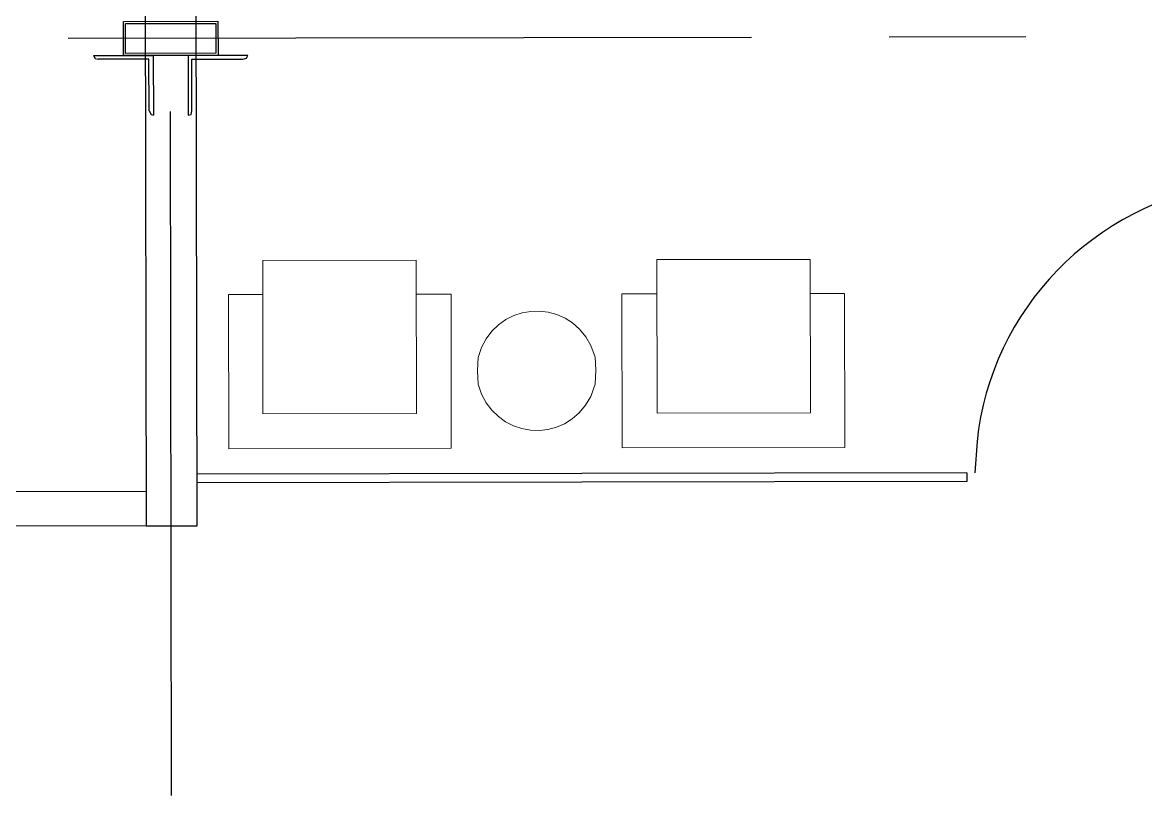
# Model space of a CAD drawing. Header units: inches. Extents: x 6322 to 85903, y -36042 to 7673.
# Drawn here: x 61507.6 to 61638.7, y 5758.6 to 5848.8 of the extents above; entities that cross this region are included whole.
import ezdxf

# ---------------------------------------------------------------- set-up
doc = ezdxf.new("R2010")
doc.units = ezdxf.units.IN
doc.header["$LTSCALE"] = 10
doc.linetypes.add('Amconstr', pattern=[9999, 9999, 0])
doc.layers.add('FURN', color=6, linetype='Continuous')
doc.layers.add('new partion wall', color=1, linetype='Continuous')

# ---------------------------------------------------------------- blocks, each defined once
blk = doc.blocks.new('pdf plan')
at = {"color": 7, "linetype": 'Continuous', "lineweight": -2, "true_color": 0x000007}
blk.add_line((296.061, 402.731), (296.011, 402.02), dxfattribs=at)
for points in [[(278.81, 412.325), (278.81, 411.547), (276.66, 411.547), (276.66, 412.325)], [(278.76, 412.275), (278.76, 411.597), (276.709, 411.597), (276.709, 412.275)], [(279.372, 411.464), (279.455, 411.481), (279.488, 411.547), (278.132, 411.547), (278.132, 410.191), (278.198, 410.207), (278.214, 410.29), (278.214, 411.464)]]:
    blk.add_lwpolyline(points, close=True, dxfattribs=at)
for points in [[(275.403, 411.944), (290.95, 411.944), (290.95, 411.944)], [(294.076, 411.944), (297.186, 411.944), (297.186, 411.944)], [(275.981, 411.547), (276.014, 411.481), (276.081, 411.464)], [(275.981, 411.547), (277.338, 411.547), (277.338, 410.191)], [(277.238, 410.29), (277.238, 411.464), (276.081, 411.464)], [(277.238, 410.29), (277.288, 410.207), (277.338, 410.191)], [(277.718, 410.274), (277.718, 394.71), (277.718, 394.71)], [(295.829, 402.02), (278.314, 402.02), (278.314, 402.02)], [(295.829, 402.02), (295.829, 401.822), (295.829, 401.822)], [(295.829, 401.822), (278.314, 401.822), (278.314, 401.822)]]:
    blk.add_lwpolyline(points, dxfattribs=at)
at = {"color": 7, "linetype": 'Continuous', "lineweight": 13, "true_color": 0x000007}
for points in [[(277.156, 410.935), (277.156, 400.846), (277.156, 400.846)], [(278.314, 410.935), (278.314, 400.846), (278.314, 400.846)], [(277.156, 400.846), (278.314, 400.846), (278.314, 400.846)]]:
    blk.add_lwpolyline(points, dxfattribs=at)
at = {"color": 7, "linetype": 'Continuous', "lineweight": 9, "true_color": 0x000007}
for points in [[(279.819, 406.883), (279.819, 403.393), (283.309, 403.393), (283.309, 406.883)], [(288.783, 406.883), (288.783, 403.393), (292.273, 403.393), (292.273, 406.883)]]:
    blk.add_lwpolyline(points, close=True, dxfattribs=at)
for points in [[(279.041, 406.106), (279.041, 402.599), (284.102, 402.599), (284.102, 406.106), (283.309, 406.106)], [(279.819, 406.106), (279.041, 406.106), (279.041, 406.106)], [(287.989, 406.106), (287.989, 402.599), (293.051, 402.599), (293.051, 406.106)], [(288.783, 406.106), (287.989, 406.106), (287.989, 406.106)], [(293.051, 406.106), (292.273, 406.106), (292.273, 406.106)], [(287.394, 404.369), (287.377, 404.667), (287.278, 404.931)], [(284.714, 404.667), (284.698, 404.369), (284.714, 404.055)], [(287.278, 403.773), (287.377, 404.055), (287.394, 404.369)]]:
    blk.add_lwpolyline(points, dxfattribs=at)
at = {"color": 7, "linetype": 'Continuous', "lineweight": -2, "true_color": 0x000007}
blk.add_open_spline([(301.717, 408.57), (298.74, 408.14), (296.375, 405.742), (296.061, 402.731)], degree=3, dxfattribs=at)
at = {"color": 7, "linetype": 'Continuous', "lineweight": 9, "true_color": 0x000007}
for points in [[(287.278, 404.931), (286.732, 406.089), (285.045, 405.94), (284.714, 404.667)], [(284.714, 404.055), (285.045, 402.798), (286.699, 402.616), (287.278, 403.773)]]:
    blk.add_open_spline(points, degree=3, dxfattribs=at)
at = {"layer": 'FURN', "linetype": 'Amconstr', "lineweight": 25}
for p, q in [((277.156, 406.302), (277.156, 406.302)), ((277.156, 401.625), (226.751, 401.626)), ((277.156, 400.846), (225.972, 400.847))]:
    blk.add_line(p, q, dxfattribs=at)
at = {"layer": 'new partion wall'}
blk.add_lwpolyline([(277.156, 437.668), (277.156, 400.846), (278.314, 400.846), (278.314, 437.631), (277.156, 437.631)], dxfattribs=at)

msp = doc.modelspace()

# ---------------------------------------------------------------- block references
at = {"linetype": 'Amconstr', "lineweight": 25, "xscale": 5.131858713091743, "yscale": 5.131858713091743, "zscale": 5.131858713091743, "rotation": 0.100856521769071}
msp.add_blockref('pdf plan', (60103.28593, 3730.46186), dxfattribs=at)

doc.saveas('drawing.dxf')
